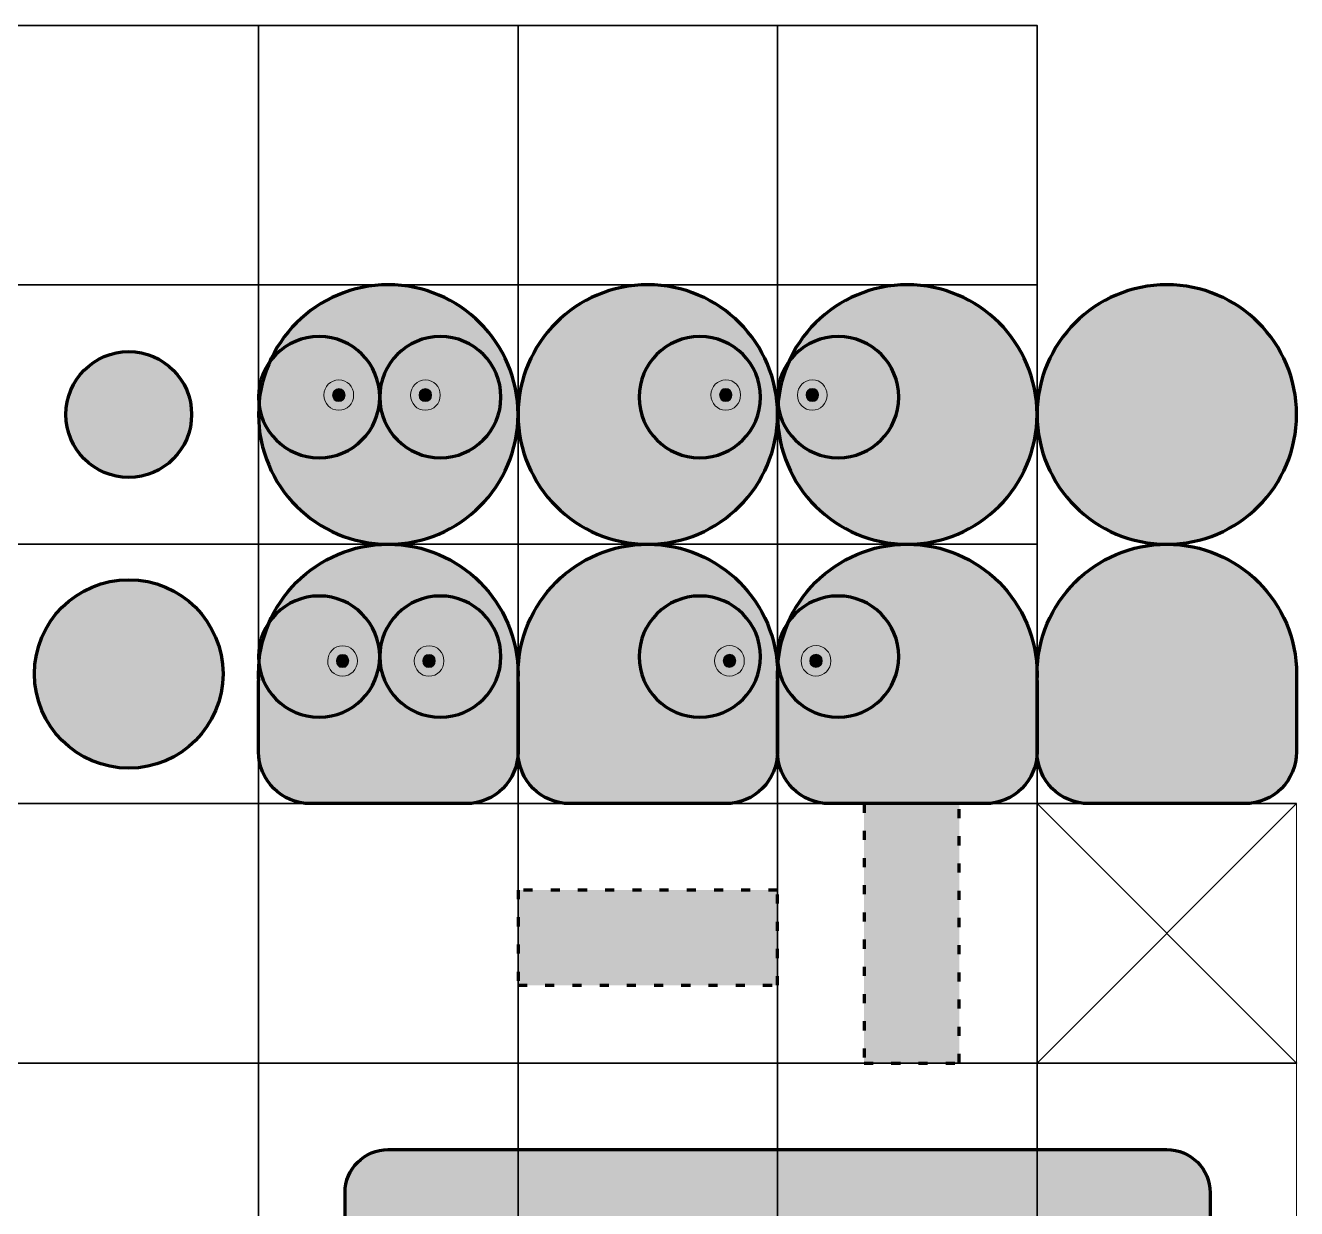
# Model space of a CAD drawing. Header units: inches. Extents: x 20 to 600, y -7952 to 8432.
# Drawn here: x 453.1 to 600, y 343.2 to 480 of the extents above; entities that cross this region are included whole.
import ezdxf

# ---------------------------------------------------------------- set-up
doc = ezdxf.new("R2010")
doc.units = ezdxf.units.IN
doc.header["$MEASUREMENT"] = 0
doc.linetypes.add('AI-Linetype-2', pattern=[3.14643, 1.04881, -2.09762])
doc.linetypes.add('AI-Linetype-4', pattern=[3.14643, 1.04881, -2.09762])
doc.layers.add('Layer 2', color=7, linetype='Continuous')

# ---------------------------------------------------------------- blocks, each defined once
blk = doc.blocks.new('block 2')
at = {"layer": 'Layer 2', "color": 7, "lineweight": 35, "true_color": 0xffffff}
for points in [[(90, 480), (570, 480), (570, 0), (90, 0), (90, 480)], [(480, 480), (480, 0)], [(510, 480), (510, 0)], [(540, 480), (540, 0)], [(90, 450), (570, 450)], [(90, 420), (570, 420)], [(90, 390), (570, 390)], [(90, 360), (570, 360)]]:
    blk.add_lwpolyline(points, dxfattribs=at)
blk = doc.blocks.new('block 3')
at = {"layer": 'Layer 2', "true_color": 0xffe35f}
h = blk.add_hatch(color=41, dxfattribs=at)
h.dxf.hatch_style = 2
edge = h.paths.add_edge_path()
edge.add_spline(control_points=[(465, 442.27), (460.99, 442.27), (457.73, 439.01), (457.73, 435), (457.73, 430.99), (460.99, 427.73), (465, 427.73), (469.01, 427.73), (472.27, 430.99), (472.27, 435), (472.27, 439.01), (469.01, 442.27), (465, 442.27)], knot_values=[0, 0, 0, 0, 1, 1, 1, 2, 2, 2, 3, 3, 3, 4, 4, 4, 4], degree=3, periodic=1)
at = {"layer": 'Layer 2', "lineweight": 0}
blk.add_lwpolyline([(480, 420), (450, 420), (450, 450), (480, 450), (480, 420)], dxfattribs=at)
at = {"layer": 'Layer 2', "color": 31, "lineweight": 140, "true_color": 0xffbb5f}
blk.add_open_spline([(465, 442.27), (460.99, 442.27), (457.73, 439.01), (457.73, 435), (457.73, 430.99), (460.99, 427.73), (465, 427.73), (469.01, 427.73), (472.27, 430.99), (472.27, 435), (472.27, 439.01), (469.01, 442.27), (465, 442.27)], degree=3, knots=[0, 0, 0, 0, 1, 1, 1, 2, 2, 2, 3, 3, 3, 4, 4, 4, 4], dxfattribs=at)
blk = doc.blocks.new('block 4')
at = {"layer": 'Layer 2', "true_color": 0xbfe0ff}
h = blk.add_hatch(color=254, dxfattribs=at)
h.dxf.hatch_style = 2
edge = h.paths.add_edge_path()
edge.add_spline(control_points=[(465, 415.9), (458.98, 415.9), (454.1, 411.02), (454.1, 405), (454.1, 398.98), (458.98, 394.1), (465, 394.1), (471.02, 394.1), (475.9, 398.98), (475.9, 405), (475.9, 411.02), (471.02, 415.9), (465, 415.9)], knot_values=[0, 0, 0, 0, 1, 1, 1, 2, 2, 2, 3, 3, 3, 4, 4, 4, 4], degree=3, periodic=1)
at = {"layer": 'Layer 2', "lineweight": 0}
blk.add_lwpolyline([(480, 390), (450, 390), (450, 420), (480, 420), (480, 390)], dxfattribs=at)
at = {"layer": 'Layer 2', "color": 153, "lineweight": 140, "true_color": 0x7d97db}
blk.add_open_spline([(465, 415.9), (458.98, 415.9), (454.1, 411.02), (454.1, 405), (454.1, 398.98), (458.98, 394.1), (465, 394.1), (471.02, 394.1), (475.9, 398.98), (475.9, 405), (475.9, 411.02), (471.02, 415.9), (465, 415.9)], degree=3, knots=[0, 0, 0, 0, 1, 1, 1, 2, 2, 2, 3, 3, 3, 4, 4, 4, 4], dxfattribs=at)
blk = doc.blocks.new('block 53')
at = {"layer": 'Layer 2', "true_color": 0x656565}
h = blk.add_hatch(color=251, dxfattribs=at)
h.dxf.hatch_style = 2
edge = h.paths.add_edge_path()
edge.add_spline(control_points=[(585, 350), (585, 350), (495, 350), (495, 350), (492.24, 350), (490, 347.76), (490, 345), (490, 345), (490, 255), (490, 255), (490, 252.24), (492.24, 250), (495, 250), (495, 250), (585, 250), (585, 250), (587.76, 250), (590, 252.24), (590, 255), (590, 255), (590, 345), (590, 345), (590, 347.76), (587.76, 350), (585, 350)], knot_values=[0, 0, 0, 0, 1, 1, 1, 2, 2, 2, 3, 3, 3, 4, 4, 4, 5, 5, 5, 6, 6, 6, 7, 7, 7, 8, 8, 8, 8], degree=3, periodic=1)
h.paths.add_polyline_path([(550, 290), (500, 290), (500, 340), (550, 340)])
h.paths.add_polyline_path([(560, 340), (580, 340), (580, 290), (560, 290)])
h.paths.add_polyline_path([(500, 280), (550, 280), (550, 260), (500, 260)])
h.paths.add_polyline_path([(560, 280), (580, 280), (580, 260), (560, 260)])
at = {"layer": 'Layer 2', "lineweight": 0}
for points in [[(510, 330), (480, 330), (480, 360), (510, 360), (510, 330)], [(540, 360), (510, 360), (510, 330), (540, 330), (540, 360)], [(570, 360), (540, 360), (540, 330), (570, 330), (570, 360)], [(600, 360), (570, 360), (570, 330), (600, 330), (600, 360)], [(510, 330), (480, 330), (480, 300), (510, 300), (510, 330)], [(510, 300), (480, 300), (480, 270), (510, 270), (510, 300)], [(570, 300), (540, 300), (540, 270), (570, 270), (570, 300)], [(600, 300), (570, 300), (570, 270), (600, 270), (600, 300)], [(510, 270), (480, 270), (480, 240), (510, 240), (510, 270)], [(570, 270), (540, 270), (540, 240), (570, 240), (570, 270)], [(600, 270), (570, 270), (570, 240), (600, 240), (600, 270)]]:
    blk.add_lwpolyline(points, dxfattribs=at)
at = {"layer": 'Layer 2', "color": 7, "lineweight": 70, "true_color": 0xffffff}
for points in [[(550, 290), (500, 290), (500, 340), (550, 340), (550, 290)], [(560, 340), (580, 340), (580, 290), (560, 290), (560, 340)], [(500, 280), (550, 280), (550, 260), (500, 260), (500, 280)], [(560, 280), (580, 280), (580, 260), (560, 260), (560, 280)]]:
    blk.add_lwpolyline(points, dxfattribs=at)
blk.add_open_spline([(585, 350), (585, 350), (495, 350), (495, 350), (492.24, 350), (490, 347.76), (490, 345), (490, 345), (490, 255), (490, 255), (490, 252.24), (492.24, 250), (495, 250), (495, 250), (585, 250), (585, 250), (587.76, 250), (590, 252.24), (590, 255), (590, 255), (590, 345), (590, 345), (590, 347.76), (587.76, 350), (585, 350)], degree=3, knots=[0, 0, 0, 0, 1, 1, 1, 2, 2, 2, 3, 3, 3, 4, 4, 4, 5, 5, 5, 6, 6, 6, 7, 7, 7, 8, 8, 8, 8], dxfattribs=at)
blk = doc.blocks.new('block 63')
at = {"layer": 'Layer 2', "true_color": 0xffffff}
h = blk.add_hatch(color=7, dxfattribs=at)
h.dxf.hatch_style = 2
edge = h.paths.add_edge_path()
edge.add_spline(control_points=[(489.27, 435.49), (488.32, 435.49), (487.57, 436.26), (487.57, 437.25), (487.57, 438.23), (488.33, 439), (489.29, 439), (490.27, 439), (491, 438.25), (491, 437.25), (491, 436.24), (490.26, 435.49), (489.27, 435.49), (489.27, 435.49), (489.27, 435.49), (489.27, 435.49)], knot_values=[0, 0, 0, 0, 1, 1, 1, 2, 2, 2, 3, 3, 3, 4, 4, 4, 5, 5, 5, 5], degree=3, periodic=1)
h = blk.add_hatch(color=7, dxfattribs=at)
h.dxf.hatch_style = 2
edge = h.paths.add_edge_path()
edge.add_spline(control_points=[(488.57, 437.24), (488.57, 437.68), (488.87, 438), (489.29, 438), (489.71, 438), (490, 437.69), (490, 437.24), (490, 436.81), (489.71, 436.49), (489.27, 436.49), (488.86, 436.49), (488.57, 436.81), (488.57, 437.24)], knot_values=[0, 0, 0, 0, 1, 1, 1, 2, 2, 2, 3, 3, 3, 4, 4, 4, 4], degree=3, periodic=1)
h = blk.add_hatch(color=7, dxfattribs=at)
h.dxf.hatch_style = 2
edge = h.paths.add_edge_path()
edge.add_spline(control_points=[(499.27, 435.49), (498.32, 435.49), (497.58, 436.26), (497.58, 437.24), (497.58, 438.23), (498.33, 439), (499.29, 439), (500.27, 439), (501, 438.25), (501, 437.24), (501, 436.24), (500.26, 435.49), (499.27, 435.49), (499.27, 435.49), (499.27, 435.49), (499.27, 435.49)], knot_values=[0, 0, 0, 0, 1, 1, 1, 2, 2, 2, 3, 3, 3, 4, 4, 4, 5, 5, 5, 5], degree=3, periodic=1)
h = blk.add_hatch(color=7, dxfattribs=at)
h.dxf.hatch_style = 2
edge = h.paths.add_edge_path()
edge.add_spline(control_points=[(498.57, 437.24), (498.57, 437.68), (498.87, 438), (499.29, 438), (499.71, 438), (500, 437.69), (500, 437.24), (500, 436.81), (499.71, 436.49), (499.27, 436.49), (498.86, 436.49), (498.57, 436.81), (498.57, 437.24)], knot_values=[0, 0, 0, 0, 1, 1, 1, 2, 2, 2, 3, 3, 3, 4, 4, 4, 4], degree=3, periodic=1)
at = {"layer": 'Layer 2', "lineweight": 0}
for points, knots in [([(489.27, 435.49), (488.32, 435.49), (487.57, 436.26), (487.57, 437.25), (487.57, 438.23), (488.33, 439), (489.29, 439), (490.27, 439), (491, 438.25), (491, 437.25), (491, 436.24), (490.26, 435.49), (489.27, 435.49), (489.27, 435.49), (489.27, 435.49), (489.27, 435.49)], [0, 0, 0, 0, 1, 1, 1, 2, 2, 2, 3, 3, 3, 4, 4, 4, 5, 5, 5, 5]), ([(488.57, 437.24), (488.57, 437.68), (488.87, 438), (489.29, 438), (489.71, 438), (490, 437.69), (490, 437.24), (490, 436.81), (489.71, 436.49), (489.27, 436.49), (488.86, 436.49), (488.57, 436.81), (488.57, 437.24)], [0, 0, 0, 0, 1, 1, 1, 2, 2, 2, 3, 3, 3, 4, 4, 4, 4]), ([(499.27, 435.49), (498.32, 435.49), (497.58, 436.26), (497.58, 437.24), (497.58, 438.23), (498.33, 439), (499.29, 439), (500.27, 439), (501, 438.25), (501, 437.24), (501, 436.24), (500.26, 435.49), (499.27, 435.49), (499.27, 435.49), (499.27, 435.49), (499.27, 435.49)], [0, 0, 0, 0, 1, 1, 1, 2, 2, 2, 3, 3, 3, 4, 4, 4, 5, 5, 5, 5]), ([(498.57, 437.24), (498.57, 437.68), (498.87, 438), (499.29, 438), (499.71, 438), (500, 437.69), (500, 437.24), (500, 436.81), (499.71, 436.49), (499.27, 436.49), (498.86, 436.49), (498.57, 436.81), (498.57, 437.24)], [0, 0, 0, 0, 1, 1, 1, 2, 2, 2, 3, 3, 3, 4, 4, 4, 4])]:
    blk.add_open_spline(points, degree=3, knots=knots, dxfattribs=at)
blk = doc.blocks.new('block 64')
at = {"layer": 'Layer 2', "true_color": 0xffffff}
h = blk.add_hatch(color=7, dxfattribs=at)
h.dxf.hatch_style = 2
edge = h.paths.add_edge_path()
edge.add_spline(control_points=[(534, 435.5), (533.05, 435.5), (532.3, 436.27), (532.3, 437.26), (532.3, 438.24), (533.06, 439.01), (534.03, 439.01), (535, 439.01), (535.73, 438.26), (535.73, 437.26), (535.73, 436.25), (534.99, 435.5), (534, 435.5), (534, 435.5), (534, 435.5), (534, 435.5)], knot_values=[0, 0, 0, 0, 1, 1, 1, 2, 2, 2, 3, 3, 3, 4, 4, 4, 5, 5, 5, 5], degree=3, periodic=1)
h = blk.add_hatch(color=7, dxfattribs=at)
h.dxf.hatch_style = 2
edge = h.paths.add_edge_path()
edge.add_spline(control_points=[(533.3, 437.26), (533.3, 437.69), (533.6, 438.01), (534.02, 438.01), (534.44, 438.01), (534.73, 437.7), (534.73, 437.26), (534.73, 436.82), (534.44, 436.5), (534, 436.5), (533.59, 436.5), (533.3, 436.82), (533.3, 437.26)], knot_values=[0, 0, 0, 0, 1, 1, 1, 2, 2, 2, 3, 3, 3, 4, 4, 4, 4], degree=3, periodic=1)
h = blk.add_hatch(color=7, dxfattribs=at)
h.dxf.hatch_style = 2
edge = h.paths.add_edge_path()
edge.add_spline(control_points=[(544, 435.5), (543.05, 435.5), (542.31, 436.27), (542.31, 437.25), (542.31, 438.24), (543.06, 439.01), (544.02, 439.01), (545, 439.01), (545.73, 438.26), (545.73, 437.25), (545.73, 436.25), (544.99, 435.5), (544, 435.5), (544, 435.5), (544, 435.5), (544, 435.5)], knot_values=[0, 0, 0, 0, 1, 1, 1, 2, 2, 2, 3, 3, 3, 4, 4, 4, 5, 5, 5, 5], degree=3, periodic=1)
h = blk.add_hatch(color=7, dxfattribs=at)
h.dxf.hatch_style = 2
edge = h.paths.add_edge_path()
edge.add_spline(control_points=[(543.3, 437.26), (543.3, 437.69), (543.6, 438.01), (544.02, 438.01), (544.44, 438.01), (544.73, 437.7), (544.73, 437.26), (544.73, 436.82), (544.44, 436.5), (544, 436.5), (543.59, 436.5), (543.3, 436.82), (543.3, 437.26)], knot_values=[0, 0, 0, 0, 1, 1, 1, 2, 2, 2, 3, 3, 3, 4, 4, 4, 4], degree=3, periodic=1)
at = {"layer": 'Layer 2', "lineweight": 0}
for points, knots in [([(534, 435.5), (533.05, 435.5), (532.3, 436.27), (532.3, 437.26), (532.3, 438.24), (533.06, 439.01), (534.03, 439.01), (535, 439.01), (535.73, 438.26), (535.73, 437.26), (535.73, 436.25), (534.99, 435.5), (534, 435.5), (534, 435.5), (534, 435.5), (534, 435.5)], [0, 0, 0, 0, 1, 1, 1, 2, 2, 2, 3, 3, 3, 4, 4, 4, 5, 5, 5, 5]), ([(533.3, 437.26), (533.3, 437.69), (533.6, 438.01), (534.02, 438.01), (534.44, 438.01), (534.73, 437.7), (534.73, 437.26), (534.73, 436.82), (534.44, 436.5), (534, 436.5), (533.59, 436.5), (533.3, 436.82), (533.3, 437.26)], [0, 0, 0, 0, 1, 1, 1, 2, 2, 2, 3, 3, 3, 4, 4, 4, 4]), ([(544, 435.5), (543.05, 435.5), (542.31, 436.27), (542.31, 437.25), (542.31, 438.24), (543.06, 439.01), (544.02, 439.01), (545, 439.01), (545.73, 438.26), (545.73, 437.25), (545.73, 436.25), (544.99, 435.5), (544, 435.5), (544, 435.5), (544, 435.5), (544, 435.5)], [0, 0, 0, 0, 1, 1, 1, 2, 2, 2, 3, 3, 3, 4, 4, 4, 5, 5, 5, 5]), ([(543.3, 437.26), (543.3, 437.69), (543.6, 438.01), (544.02, 438.01), (544.44, 438.01), (544.73, 437.7), (544.73, 437.26), (544.73, 436.82), (544.44, 436.5), (544, 436.5), (543.59, 436.5), (543.3, 436.82), (543.3, 437.26)], [0, 0, 0, 0, 1, 1, 1, 2, 2, 2, 3, 3, 3, 4, 4, 4, 4])]:
    blk.add_open_spline(points, degree=3, knots=knots, dxfattribs=at)
blk = doc.blocks.new('block 65')
at = {"layer": 'Layer 2', "true_color": 0xffffff}
h = blk.add_hatch(color=7, dxfattribs=at)
h.dxf.hatch_style = 2
edge = h.paths.add_edge_path()
edge.add_spline(control_points=[(489.7, 404.74), (488.75, 404.74), (488, 405.52), (488, 406.5), (488, 407.48), (488.76, 408.26), (489.72, 408.26), (490.69, 408.26), (491.43, 407.5), (491.43, 406.5), (491.43, 405.5), (490.68, 404.74), (489.7, 404.74), (489.7, 404.74), (489.7, 404.74), (489.7, 404.74)], knot_values=[0, 0, 0, 0, 1, 1, 1, 2, 2, 2, 3, 3, 3, 4, 4, 4, 5, 5, 5, 5], degree=3, periodic=1)
h = blk.add_hatch(color=7, dxfattribs=at)
h.dxf.hatch_style = 2
edge = h.paths.add_edge_path()
edge.add_spline(control_points=[(489, 406.5), (489, 406.93), (489.3, 407.26), (489.72, 407.26), (490.14, 407.26), (490.43, 406.94), (490.43, 406.5), (490.43, 406.07), (490.14, 405.74), (489.7, 405.74), (489.29, 405.74), (489, 406.07), (489, 406.5)], knot_values=[0, 0, 0, 0, 1, 1, 1, 2, 2, 2, 3, 3, 3, 4, 4, 4, 4], degree=3, periodic=1)
h = blk.add_hatch(color=7, dxfattribs=at)
h.dxf.hatch_style = 2
edge = h.paths.add_edge_path()
edge.add_spline(control_points=[(499.7, 404.74), (498.75, 404.74), (498, 405.51), (498, 406.5), (498, 407.48), (498.75, 408.26), (499.72, 408.26), (500.69, 408.26), (501.43, 407.5), (501.43, 406.5), (501.43, 405.5), (500.68, 404.74), (499.7, 404.74), (499.7, 404.74), (499.7, 404.74), (499.7, 404.74)], knot_values=[0, 0, 0, 0, 1, 1, 1, 2, 2, 2, 3, 3, 3, 4, 4, 4, 5, 5, 5, 5], degree=3, periodic=1)
h = blk.add_hatch(color=7, dxfattribs=at)
h.dxf.hatch_style = 2
edge = h.paths.add_edge_path()
edge.add_spline(control_points=[(499, 406.5), (499, 406.93), (499.3, 407.26), (499.72, 407.26), (500.14, 407.26), (500.43, 406.94), (500.43, 406.5), (500.43, 406.07), (500.14, 405.74), (499.7, 405.74), (499.29, 405.74), (499, 406.07), (499, 406.5)], knot_values=[0, 0, 0, 0, 1, 1, 1, 2, 2, 2, 3, 3, 3, 4, 4, 4, 4], degree=3, periodic=1)
at = {"layer": 'Layer 2', "lineweight": 0}
for points, knots in [([(489.7, 404.74), (488.75, 404.74), (488, 405.52), (488, 406.5), (488, 407.48), (488.76, 408.26), (489.72, 408.26), (490.69, 408.26), (491.43, 407.5), (491.43, 406.5), (491.43, 405.5), (490.68, 404.74), (489.7, 404.74), (489.7, 404.74), (489.7, 404.74), (489.7, 404.74)], [0, 0, 0, 0, 1, 1, 1, 2, 2, 2, 3, 3, 3, 4, 4, 4, 5, 5, 5, 5]), ([(489, 406.5), (489, 406.93), (489.3, 407.26), (489.72, 407.26), (490.14, 407.26), (490.43, 406.94), (490.43, 406.5), (490.43, 406.07), (490.14, 405.74), (489.7, 405.74), (489.29, 405.74), (489, 406.07), (489, 406.5)], [0, 0, 0, 0, 1, 1, 1, 2, 2, 2, 3, 3, 3, 4, 4, 4, 4]), ([(499.7, 404.74), (498.75, 404.74), (498, 405.51), (498, 406.5), (498, 407.48), (498.75, 408.26), (499.72, 408.26), (500.69, 408.26), (501.43, 407.5), (501.43, 406.5), (501.43, 405.5), (500.68, 404.74), (499.7, 404.74), (499.7, 404.74), (499.7, 404.74), (499.7, 404.74)], [0, 0, 0, 0, 1, 1, 1, 2, 2, 2, 3, 3, 3, 4, 4, 4, 5, 5, 5, 5]), ([(499, 406.5), (499, 406.93), (499.3, 407.26), (499.72, 407.26), (500.14, 407.26), (500.43, 406.94), (500.43, 406.5), (500.43, 406.07), (500.14, 405.74), (499.7, 405.74), (499.29, 405.74), (499, 406.07), (499, 406.5)], [0, 0, 0, 0, 1, 1, 1, 2, 2, 2, 3, 3, 3, 4, 4, 4, 4])]:
    blk.add_open_spline(points, degree=3, knots=knots, dxfattribs=at)
blk = doc.blocks.new('block 66')
at = {"layer": 'Layer 2', "true_color": 0xffffff}
h = blk.add_hatch(color=7, dxfattribs=at)
h.dxf.hatch_style = 2
edge = h.paths.add_edge_path()
edge.add_spline(control_points=[(534.43, 404.76), (533.48, 404.76), (532.73, 405.53), (532.73, 406.51), (532.73, 407.5), (533.49, 408.27), (534.45, 408.27), (535.42, 408.27), (536.16, 407.51), (536.16, 406.51), (536.16, 405.51), (535.41, 404.76), (534.43, 404.76), (534.43, 404.76), (534.43, 404.76), (534.43, 404.76)], knot_values=[0, 0, 0, 0, 1, 1, 1, 2, 2, 2, 3, 3, 3, 4, 4, 4, 5, 5, 5, 5], degree=3, periodic=1)
h = blk.add_hatch(color=7, dxfattribs=at)
h.dxf.hatch_style = 2
edge = h.paths.add_edge_path()
edge.add_spline(control_points=[(533.73, 406.51), (533.73, 406.94), (534.03, 407.27), (534.45, 407.27), (534.87, 407.27), (535.16, 406.96), (535.16, 406.51), (535.16, 406.08), (534.87, 405.76), (534.43, 405.76), (534.02, 405.76), (533.73, 406.08), (533.73, 406.51)], knot_values=[0, 0, 0, 0, 1, 1, 1, 2, 2, 2, 3, 3, 3, 4, 4, 4, 4], degree=3, periodic=1)
h = blk.add_hatch(color=7, dxfattribs=at)
h.dxf.hatch_style = 2
edge = h.paths.add_edge_path()
edge.add_spline(control_points=[(544.43, 404.76), (543.48, 404.76), (542.73, 405.53), (542.73, 406.51), (542.73, 407.5), (543.48, 408.27), (544.45, 408.27), (545.42, 408.27), (546.16, 407.51), (546.16, 406.51), (546.16, 405.51), (545.41, 404.76), (544.43, 404.76), (544.43, 404.76), (544.43, 404.76), (544.43, 404.76)], knot_values=[0, 0, 0, 0, 1, 1, 1, 2, 2, 2, 3, 3, 3, 4, 4, 4, 5, 5, 5, 5], degree=3, periodic=1)
h = blk.add_hatch(color=7, dxfattribs=at)
h.dxf.hatch_style = 2
edge = h.paths.add_edge_path()
edge.add_spline(control_points=[(543.73, 406.51), (543.73, 406.94), (544.03, 407.27), (544.45, 407.27), (544.87, 407.27), (545.16, 406.96), (545.16, 406.51), (545.16, 406.08), (544.87, 405.76), (544.43, 405.76), (544.02, 405.76), (543.73, 406.08), (543.73, 406.51)], knot_values=[0, 0, 0, 0, 1, 1, 1, 2, 2, 2, 3, 3, 3, 4, 4, 4, 4], degree=3, periodic=1)
at = {"layer": 'Layer 2', "lineweight": 0}
for points, knots in [([(534.43, 404.76), (533.48, 404.76), (532.73, 405.53), (532.73, 406.51), (532.73, 407.5), (533.49, 408.27), (534.45, 408.27), (535.42, 408.27), (536.16, 407.51), (536.16, 406.51), (536.16, 405.51), (535.41, 404.76), (534.43, 404.76), (534.43, 404.76), (534.43, 404.76), (534.43, 404.76)], [0, 0, 0, 0, 1, 1, 1, 2, 2, 2, 3, 3, 3, 4, 4, 4, 5, 5, 5, 5]), ([(533.73, 406.51), (533.73, 406.94), (534.03, 407.27), (534.45, 407.27), (534.87, 407.27), (535.16, 406.96), (535.16, 406.51), (535.16, 406.08), (534.87, 405.76), (534.43, 405.76), (534.02, 405.76), (533.73, 406.08), (533.73, 406.51)], [0, 0, 0, 0, 1, 1, 1, 2, 2, 2, 3, 3, 3, 4, 4, 4, 4]), ([(544.43, 404.76), (543.48, 404.76), (542.73, 405.53), (542.73, 406.51), (542.73, 407.5), (543.48, 408.27), (544.45, 408.27), (545.42, 408.27), (546.16, 407.51), (546.16, 406.51), (546.16, 405.51), (545.41, 404.76), (544.43, 404.76), (544.43, 404.76), (544.43, 404.76), (544.43, 404.76)], [0, 0, 0, 0, 1, 1, 1, 2, 2, 2, 3, 3, 3, 4, 4, 4, 5, 5, 5, 5]), ([(543.73, 406.51), (543.73, 406.94), (544.03, 407.27), (544.45, 407.27), (544.87, 407.27), (545.16, 406.96), (545.16, 406.51), (545.16, 406.08), (544.87, 405.76), (544.43, 405.76), (544.02, 405.76), (543.73, 406.08), (543.73, 406.51)], [0, 0, 0, 0, 1, 1, 1, 2, 2, 2, 3, 3, 3, 4, 4, 4, 4])]:
    blk.add_open_spline(points, degree=3, knots=knots, dxfattribs=at)

msp = doc.modelspace()

# ---------------------------------------------------------------- hatches: boundary and pattern name
at = {"layer": 'Layer 2', "true_color": 0xbfe0ff}
h = msp.add_hatch(color=254, dxfattribs=at)
h.dxf.hatch_style = 2
edge = h.paths.add_edge_path()
edge.add_spline(control_points=[(510, 435), (510, 426.72), (503.28, 420), (495, 420), (486.72, 420), (480, 426.72), (480, 435), (480, 443.28), (486.72, 450), (495, 450), (503.28, 450), (510, 443.28), (510, 435)], knot_values=[0, 0, 0, 0, 1, 1, 1, 2, 2, 2, 3, 3, 3, 4, 4, 4, 4], degree=3, periodic=1)
h = msp.add_hatch(color=254, dxfattribs=at)
h.dxf.hatch_style = 2
edge = h.paths.add_edge_path()
edge.add_spline(control_points=[(540, 435), (540, 426.72), (533.28, 420), (525, 420), (516.72, 420), (510, 426.72), (510, 435), (510, 443.28), (516.72, 450), (525, 450), (533.28, 450), (540, 443.28), (540, 435)], knot_values=[0, 0, 0, 0, 1, 1, 1, 2, 2, 2, 3, 3, 3, 4, 4, 4, 4], degree=3, periodic=1)
h = msp.add_hatch(color=254, dxfattribs=at)
h.dxf.hatch_style = 2
edge = h.paths.add_edge_path()
edge.add_spline(control_points=[(570, 435), (570, 426.72), (563.28, 420), (555, 420), (546.72, 420), (540, 426.72), (540, 435), (540, 443.28), (546.72, 450), (555, 450), (563.28, 450), (570, 443.28), (570, 435)], knot_values=[0, 0, 0, 0, 1, 1, 1, 2, 2, 2, 3, 3, 3, 4, 4, 4, 4], degree=3, periodic=1)
h = msp.add_hatch(color=254, dxfattribs=at)
h.dxf.hatch_style = 2
edge = h.paths.add_edge_path()
edge.add_spline(control_points=[(600, 435), (600, 426.72), (593.28, 420), (585, 420), (576.72, 420), (570, 426.72), (570, 435), (570, 443.28), (576.72, 450), (585, 450), (593.28, 450), (600, 443.28), (600, 435)], knot_values=[0, 0, 0, 0, 1, 1, 1, 2, 2, 2, 3, 3, 3, 4, 4, 4, 4], degree=3, periodic=1)
at = {"layer": 'Layer 2', "true_color": 0x0016bf}
h = msp.add_hatch(color=172, dxfattribs=at)
h.dxf.hatch_style = 2
edge = h.paths.add_edge_path()
edge.add_spline(control_points=[(510, 405), (510, 413.28), (503.28, 420), (495, 420), (486.72, 420), (480, 413.28), (480, 405), (480, 404.78), (480.01, 404.55), (480.02, 404.33), (480.01, 404.22), (480, 404.11), (480, 404), (480, 404), (480, 396), (480, 396), (480, 392.69), (482.69, 390), (486, 390), (486, 390), (504, 390), (504, 390), (507.31, 390), (510, 392.69), (510, 396), (510, 396), (510, 404), (510, 404), (510, 404.11), (509.99, 404.22), (509.98, 404.33), (509.99, 404.55), (510, 404.78), (510, 405)], knot_values=[0, 0, 0, 0, 1, 1, 1, 2, 2, 2, 3, 3, 3, 4, 4, 4, 5, 5, 5, 6, 6, 6, 7, 7, 7, 8, 8, 8, 9, 9, 9, 10, 10, 10, 11, 11, 11, 11], degree=3, periodic=1)
h = msp.add_hatch(color=172, dxfattribs=at)
h.dxf.hatch_style = 2
edge = h.paths.add_edge_path()
edge.add_spline(control_points=[(540, 405), (540, 413.28), (533.28, 420), (525, 420), (516.72, 420), (510, 413.28), (510, 405), (510, 404.78), (510.01, 404.55), (510.02, 404.33), (510.01, 404.22), (510, 404.11), (510, 404), (510, 404), (510, 396), (510, 396), (510, 392.69), (512.69, 390), (516, 390), (516, 390), (534, 390), (534, 390), (537.31, 390), (540, 392.69), (540, 396), (540, 396), (540, 404), (540, 404), (540, 404.11), (539.99, 404.22), (539.98, 404.33), (539.99, 404.55), (540, 404.78), (540, 405)], knot_values=[0, 0, 0, 0, 1, 1, 1, 2, 2, 2, 3, 3, 3, 4, 4, 4, 5, 5, 5, 6, 6, 6, 7, 7, 7, 8, 8, 8, 9, 9, 9, 10, 10, 10, 11, 11, 11, 11], degree=3, periodic=1)
h = msp.add_hatch(color=172, dxfattribs=at)
h.dxf.hatch_style = 2
edge = h.paths.add_edge_path()
edge.add_spline(control_points=[(570, 405), (570, 413.28), (563.28, 420), (555, 420), (546.72, 420), (540, 413.28), (540, 405), (540, 404.78), (540.01, 404.55), (540.02, 404.33), (540.01, 404.22), (540, 404.11), (540, 404), (540, 404), (540, 396), (540, 396), (540, 392.69), (542.69, 390), (546, 390), (546, 390), (564, 390), (564, 390), (567.31, 390), (570, 392.69), (570, 396), (570, 396), (570, 404), (570, 404), (570, 404.11), (569.99, 404.22), (569.98, 404.33), (569.99, 404.55), (570, 404.78), (570, 405)], knot_values=[0, 0, 0, 0, 1, 1, 1, 2, 2, 2, 3, 3, 3, 4, 4, 4, 5, 5, 5, 6, 6, 6, 7, 7, 7, 8, 8, 8, 9, 9, 9, 10, 10, 10, 11, 11, 11, 11], degree=3, periodic=1)
h = msp.add_hatch(color=172, dxfattribs=at)
h.dxf.hatch_style = 2
edge = h.paths.add_edge_path()
edge.add_spline(control_points=[(600, 405), (600, 413.28), (593.28, 420), (585, 420), (576.72, 420), (570, 413.28), (570, 405), (570, 404.78), (570.01, 404.55), (570.02, 404.33), (570.01, 404.22), (570, 404.11), (570, 404), (570, 404), (570, 396), (570, 396), (570, 392.69), (572.69, 390), (576, 390), (576, 390), (594, 390), (594, 390), (597.31, 390), (600, 392.69), (600, 396), (600, 396), (600, 404), (600, 404), (600, 404.11), (599.99, 404.22), (599.98, 404.33), (599.99, 404.55), (600, 404.78), (600, 405)], knot_values=[0, 0, 0, 0, 1, 1, 1, 2, 2, 2, 3, 3, 3, 4, 4, 4, 5, 5, 5, 6, 6, 6, 7, 7, 7, 8, 8, 8, 9, 9, 9, 10, 10, 10, 11, 11, 11, 11], degree=3, periodic=1)
at = {"layer": 'Layer 2', "true_color": 0xffffff}
h = msp.add_hatch(color=7, dxfattribs=at)
h.dxf.hatch_style = 2
h.paths.add_polyline_path([(561, 360), (561, 390), (550, 390), (550, 360)])
h = msp.add_hatch(color=7, dxfattribs=at)
h.dxf.hatch_style = 2
h.paths.add_polyline_path([(540, 380), (510, 380), (510, 369), (540, 369)])

# ---------------------------------------------------------------- linework, layer by layer
at = {"layer": 'Layer 2', "lineweight": 0}
msp.add_lwpolyline([(480, 240), (480, 390), (600, 390), (600, 240), (480, 240)], dxfattribs=at)
at = {"layer": 'Layer 2', "color": 254, "linetype": 'AI-Linetype-4', "lineweight": 70, "true_color": 0xcccccc}
msp.add_lwpolyline([(561, 360), (561, 390), (550, 390), (550, 360), (561, 360)], dxfattribs=at)
at = {"layer": 'Layer 2', "color": 240, "lineweight": 35, "true_color": 0xed1c24}
msp.add_lwpolyline([(600, 390), (570, 360), (600, 360), (570, 390), (600, 390)], dxfattribs=at)
at = {"layer": 'Layer 2', "color": 254, "linetype": 'AI-Linetype-2', "lineweight": 70, "true_color": 0xcccccc}
msp.add_lwpolyline([(540, 380), (510, 380), (510, 369), (540, 369), (540, 380)], dxfattribs=at)
at = {"layer": 'Layer 2', "color": 153, "lineweight": 140, "true_color": 0x7d97db}
for points in [[(510, 435), (510, 426.72), (503.28, 420), (495, 420), (486.72, 420), (480, 426.72), (480, 435), (480, 443.28), (486.72, 450), (495, 450), (503.28, 450), (510, 443.28), (510, 435)], [(540, 435), (540, 426.72), (533.28, 420), (525, 420), (516.72, 420), (510, 426.72), (510, 435), (510, 443.28), (516.72, 450), (525, 450), (533.28, 450), (540, 443.28), (540, 435)], [(570, 435), (570, 426.72), (563.28, 420), (555, 420), (546.72, 420), (540, 426.72), (540, 435), (540, 443.28), (546.72, 450), (555, 450), (563.28, 450), (570, 443.28), (570, 435)], [(600, 435), (600, 426.72), (593.28, 420), (585, 420), (576.72, 420), (570, 426.72), (570, 435), (570, 443.28), (576.72, 450), (585, 450), (593.28, 450), (600, 443.28), (600, 435)]]:
    msp.add_open_spline(points, degree=3, knots=[0, 0, 0, 0, 1, 1, 1, 2, 2, 2, 3, 3, 3, 4, 4, 4, 4], dxfattribs=at)
at = {"layer": 'Layer 2', "color": 7, "lineweight": 70, "true_color": 0xffffff}
for points in [[(494.01, 437.01), (494.01, 433.14), (490.88, 430), (487.01, 430), (483.14, 430), (480, 433.14), (480, 437.01), (480, 440.88), (483.14, 444.01), (487.01, 444.01), (490.88, 444.01), (494.01, 440.88), (494.01, 437.01)], [(508.03, 437.01), (508.03, 433.14), (504.89, 430), (501.02, 430), (497.15, 430), (494.01, 433.14), (494.01, 437.01), (494.01, 440.88), (497.15, 444.01), (501.02, 444.01), (504.89, 444.01), (508.03, 440.88), (508.03, 437.01)], [(538.03, 437.01), (538.03, 433.14), (534.89, 430), (531.02, 430), (527.15, 430), (524.01, 433.14), (524.01, 437.01), (524.01, 440.88), (527.15, 444.01), (531.02, 444.01), (534.89, 444.01), (538.03, 440.88), (538.03, 437.01)], [(554.01, 437.01), (554.01, 433.14), (550.88, 430), (547.01, 430), (543.14, 430), (540, 433.14), (540, 437.01), (540, 440.88), (543.14, 444.01), (547.01, 444.01), (550.88, 444.01), (554.01, 440.88), (554.01, 437.01)], [(494.01, 407.01), (494.01, 403.14), (490.88, 400), (487.01, 400), (483.14, 400), (480, 403.14), (480, 407.01), (480, 410.88), (483.14, 414.01), (487.01, 414.01), (490.88, 414.01), (494.01, 410.88), (494.01, 407.01)], [(508.03, 407.01), (508.03, 403.14), (504.89, 400), (501.02, 400), (497.15, 400), (494.01, 403.14), (494.01, 407.01), (494.01, 410.88), (497.15, 414.01), (501.02, 414.01), (504.89, 414.01), (508.03, 410.88), (508.03, 407.01)], [(538.03, 407.01), (538.03, 403.14), (534.89, 400), (531.02, 400), (527.15, 400), (524.01, 403.14), (524.01, 407.01), (524.01, 410.88), (527.15, 414.01), (531.02, 414.01), (534.89, 414.01), (538.03, 410.88), (538.03, 407.01)], [(554.01, 407.01), (554.01, 403.14), (550.88, 400), (547.01, 400), (543.14, 400), (540, 403.14), (540, 407.01), (540, 410.88), (543.14, 414.01), (547.01, 414.01), (550.88, 414.01), (554.01, 410.88), (554.01, 407.01)]]:
    msp.add_open_spline(points, degree=3, knots=[0, 0, 0, 0, 1, 1, 1, 2, 2, 2, 3, 3, 3, 4, 4, 4, 4], dxfattribs=at)
at = {"layer": 'Layer 2', "color": 132, "lineweight": 140, "true_color": 0x00b3df}
for points in [[(510, 405), (510, 413.28), (503.28, 420), (495, 420), (486.72, 420), (480, 413.28), (480, 405), (480, 404.78), (480.01, 404.55), (480.02, 404.33), (480.01, 404.22), (480, 404.11), (480, 404), (480, 404), (480, 396), (480, 396), (480, 392.69), (482.69, 390), (486, 390), (486, 390), (504, 390), (504, 390), (507.31, 390), (510, 392.69), (510, 396), (510, 396), (510, 404), (510, 404), (510, 404.11), (509.99, 404.22), (509.98, 404.33), (509.99, 404.55), (510, 404.78), (510, 405)], [(540, 405), (540, 413.28), (533.28, 420), (525, 420), (516.72, 420), (510, 413.28), (510, 405), (510, 404.78), (510.01, 404.55), (510.02, 404.33), (510.01, 404.22), (510, 404.11), (510, 404), (510, 404), (510, 396), (510, 396), (510, 392.69), (512.69, 390), (516, 390), (516, 390), (534, 390), (534, 390), (537.31, 390), (540, 392.69), (540, 396), (540, 396), (540, 404), (540, 404), (540, 404.11), (539.99, 404.22), (539.98, 404.33), (539.99, 404.55), (540, 404.78), (540, 405)], [(570, 405), (570, 413.28), (563.28, 420), (555, 420), (546.72, 420), (540, 413.28), (540, 405), (540, 404.78), (540.01, 404.55), (540.02, 404.33), (540.01, 404.22), (540, 404.11), (540, 404), (540, 404), (540, 396), (540, 396), (540, 392.69), (542.69, 390), (546, 390), (546, 390), (564, 390), (564, 390), (567.31, 390), (570, 392.69), (570, 396), (570, 396), (570, 404), (570, 404), (570, 404.11), (569.99, 404.22), (569.98, 404.33), (569.99, 404.55), (570, 404.78), (570, 405)], [(600, 405), (600, 413.28), (593.28, 420), (585, 420), (576.72, 420), (570, 413.28), (570, 405), (570, 404.78), (570.01, 404.55), (570.02, 404.33), (570.01, 404.22), (570, 404.11), (570, 404), (570, 404), (570, 396), (570, 396), (570, 392.69), (572.69, 390), (576, 390), (576, 390), (594, 390), (594, 390), (597.31, 390), (600, 392.69), (600, 396), (600, 396), (600, 404), (600, 404), (600, 404.11), (599.99, 404.22), (599.98, 404.33), (599.99, 404.55), (600, 404.78), (600, 405)]]:
    msp.add_open_spline(points, degree=3, knots=[0, 0, 0, 0, 1, 1, 1, 2, 2, 2, 3, 3, 3, 4, 4, 4, 5, 5, 5, 6, 6, 6, 7, 7, 7, 8, 8, 8, 9, 9, 9, 10, 10, 10, 11, 11, 11, 11], dxfattribs=at)

# ---------------------------------------------------------------- block references
at = {"layer": 'Layer 2'}
for name in ['block 2', 'block 3', 'block 63', 'block 64', 'block 4', 'block 65', 'block 66', 'block 53']:
    msp.add_blockref(name, (0, 0), dxfattribs=at)

doc.saveas('drawing.dxf')
